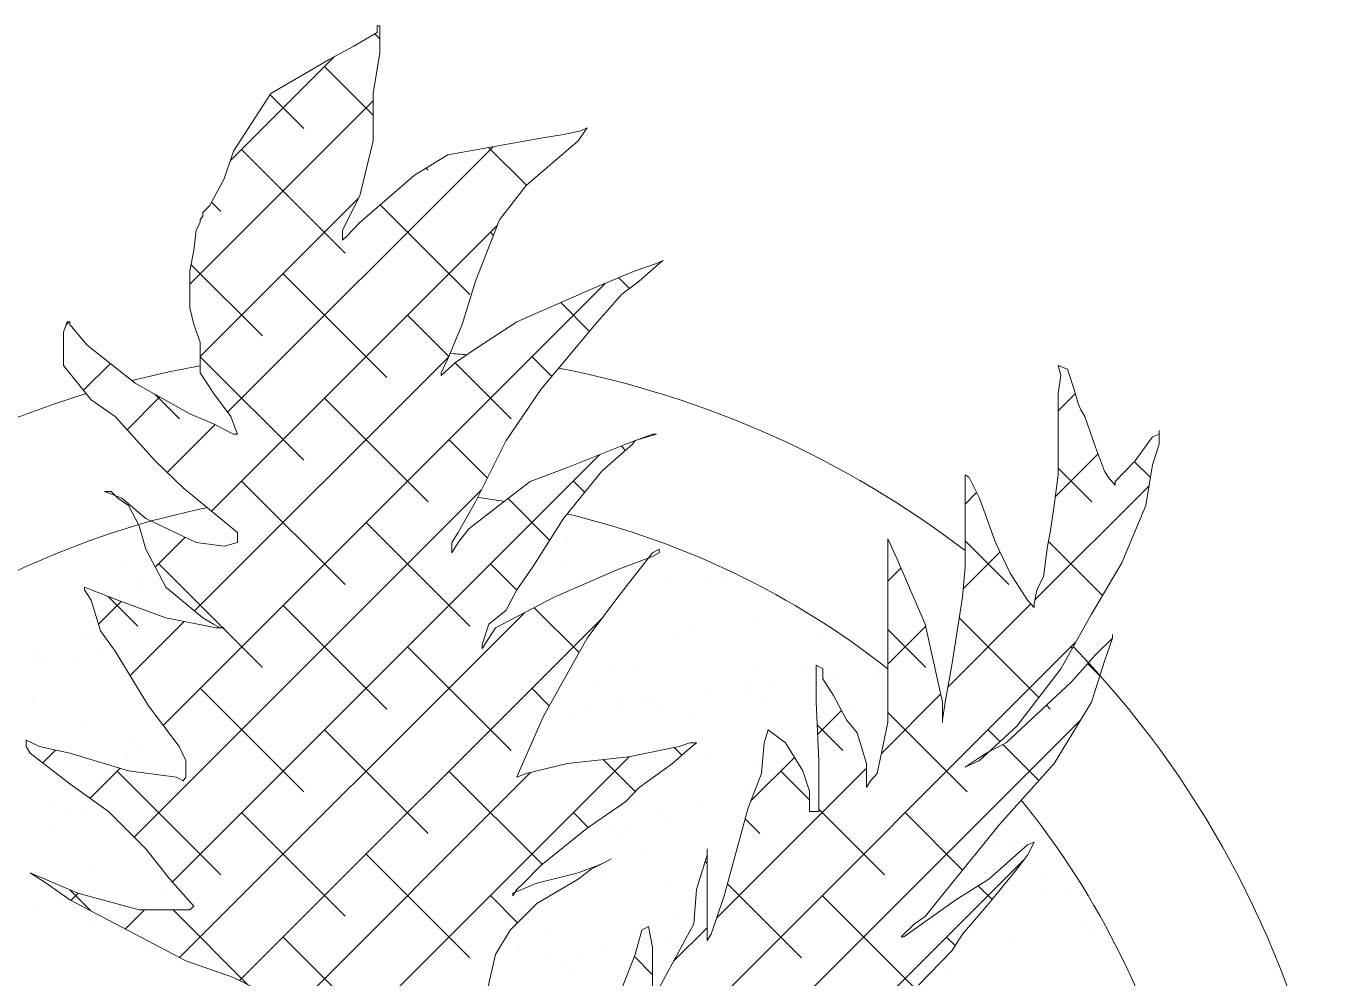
# Model space of a CAD drawing. Header units: inches. Extents: x 46.4 to 62.5, y 75.5 to 86.
# Drawn here: x 52.4987 to 52.7612, y 81.213 to 81.4056 of the extents above; entities that cross this region are included whole.
import ezdxf

# ---------------------------------------------------------------- set-up
doc = ezdxf.new("R2010")
doc.units = ezdxf.units.IN
doc.header["$MEASUREMENT"] = 0
doc.layers.add('A-FURNITURE', color=7, linetype='Continuous', lineweight=20)

msp = doc.modelspace()

# ---------------------------------------------------------------- linework, layer by layer
at = {"layer": 'A-FURNITURE', "color": 0, "linetype": 'Continuous'}
for p, q in [((52.57024741835573, 81.40558348315105), (52.56970949105687, 81.40558348121002)), ((52.56970949105687, 81.40558348121002), (52.56970949578624, 81.40426998249822)), ((52.57024743800082, 81.40014184563032), (52.57024741835573, 81.40558348315105)), ((52.56970949578624, 81.40426998249822), (52.56486816013728, 81.40145532493264)), ((52.56923144556583, 81.40399205347572), (52.57024742777082, 81.40297607126925)), ((52.56106675645367, 81.39939260021609), (52.54002618855827, 81.37835203231938)), ((52.56486816013728, 81.40145532493264), (52.56002682381165, 81.3988283100401)), ((52.56890264950869, 81.39188556316029), (52.57024743800082, 81.40014184563032)), ((52.56002682381165, 81.3988283100401), (52.54819244800399, 81.39188548843325)), ((52.55906243777952, 81.3973882815479), (52.568902665152, 81.38754805417054)), ((52.54819244800399, 81.39188548843325), (52.54066150762026, 81.38025161552585)), ((52.54803526660487, 81.39164267301638), (52.55486924285594, 81.38480869676496)), ((52.56890268403311, 81.38231578683073), (52.56890264950869, 81.39188556316029)), ((52.56890265466734, 81.39045571872319), (52.53178580407928, 81.35333886813177)), ((52.60736448210025, 81.38362942432147), (52.60279210265378, 81.38287883713079)), ((52.61086100691989, 81.38438000763026), (52.60736448210025, 81.38362942432147)), ((52.61032308704978, 81.38231593628498), (52.6122058231698, 81.38494294050199)), ((52.6122058231698, 81.38494294050199), (52.61086100691989, 81.38438000763026)), ((52.59313969418815, 81.3811471988229), (52.53946377544287, 81.32747128007665)), ((52.56621308742558, 81.37124485941135), (52.56890268403311, 81.38231578683073)), ((52.60279210265378, 81.38287883713079), (52.58396465892235, 81.37950120108079)), ((52.5922380541009, 81.38098544494281), (52.5998770695436, 81.37334642950569)), ((52.59983353696532, 81.37330905012604), (52.61032308704978, 81.38231593628498)), ((52.54066150762026, 81.38025161552585), (52.53877878233413, 81.3746223285386)), ((52.54228965807067, 81.3806155018373), (52.56325563271037, 81.3596495271992)), ((52.58396465892235, 81.37950120108079), (52.577240582424, 81.37537303800994)), ((52.57961805910543, 81.37683266022512), (52.58002841241921, 81.37642230690975)), ((52.53877878233413, 81.3746223285386), (52.53582020175179, 81.36918068034262)), ((52.577240582424, 81.37537303800994), (52.56621310706339, 81.36580322189073)), ((52.5944542889041, 81.36636625181066), (52.59983353696532, 81.37330905012604)), ((52.56595793553367, 81.37073821988147), (52.53393756608364, 81.33871785042456)), ((52.56271658495041, 81.36430206788938), (52.56621308742558, 81.37124485941135)), ((52.53582020175179, 81.36918068034262), (52.53447538821581, 81.36786717677833)), ((52.53447538821581, 81.36786717677833), (52.53447539092974, 81.36711660608572)), ((52.53447538821581, 81.36786717677833), (52.53447539092974, 81.36711660608572)), ((52.53447539092974, 81.36711660608572), (52.53447538821581, 81.36786717677833)), ((52.53621871807934, 81.36991366211785), (52.53809646313982, 81.36803591705447)), ((52.57031501642575, 81.36936292319118), (52.58841480228091, 81.35126313734392)), ((52.5339374683457, 81.36580310543295), (52.5331305827998, 81.36430196113642)), ((52.53447539092974, 81.36711660608572), (52.53393746632298, 81.36636603345235)), ((52.53393746632298, 81.36636603345235), (52.5339374683457, 81.36580310543295)), ((52.59401962692152, 81.36525435184487), (52.53621525232245, 81.30744997724568)), ((52.56621310706339, 81.36580322189073), (52.56352348065354, 81.36298857208894)), ((52.58961298777956, 81.35398181791547), (52.5944542889041, 81.36636625181066)), ((52.5331305827998, 81.36430196113642), (52.53259267038754, 81.36017382038673)), ((52.56271659240099, 81.36223799848503), (52.56271658495041, 81.36430206788938)), ((52.56352348065354, 81.36298857208894), (52.56271659240099, 81.36223799848503)), ((52.59260799721176, 81.3638427221268), (52.59322614849896, 81.36322457083267)), ((52.53259267038754, 81.36017382038673), (52.53178579430767, 81.35604567866645)), ((52.53203564336525, 81.35732395712446), (52.54648285300152, 81.34287674748859)), ((52.62619203211159, 81.35754716069042), (52.6218886190394, 81.3560460037776)), ((52.62269551745646, 81.35398193728471), (52.62672995943228, 81.35754716263133)), ((52.62753684836878, 81.35811009356215), (52.62619203211159, 81.35754716069042)), ((52.62672995943228, 81.35754716263133), (52.62753684836878, 81.35811009356215)), ((52.53178579430767, 81.35604567866645), (52.53178582139606, 81.3485399717413)), ((52.55067604793237, 81.35545633227159), (52.57164202257206, 81.33449035763331)), ((52.6218886190394, 81.3560460037776), (52.61381972155448, 81.35266840654688)), ((52.61856763948833, 81.35465585954378), (52.62072331805336, 81.35250018098733)), ((52.61581406073617, 81.35350322623546), (52.5264053848872, 81.26409455039405)), ((52.58692338303752, 81.34516260257371), (52.58961298777956, 81.35398181791547)), ((52.61381972155448, 81.35266840654688), (52.5979508909071, 81.34572557038283)), ((52.61919899941074, 81.35135492724467), (52.62269551745646, 81.35398193728471)), ((52.60683724450735, 81.34961347482371), (52.6126642987432, 81.34378642058826)), ((52.61381974863559, 81.3451626996218), (52.61919899941074, 81.35135492724467)), ((52.53178582139606, 81.3485399717413), (52.53259272454977, 81.3451624065365)), ((52.57583521749564, 81.34706994241625), (52.58418010839466, 81.33872505151842)), ((52.50704117519433, 81.34572524236009), (52.50623429167842, 81.34366117004427)), ((52.50739939988796, 81.34572524365282), (52.50681126180223, 81.34513710556908)), ((52.50757910251502, 81.34572524430112), (52.50704117519433, 81.34572524236009)), ((52.50757910455229, 81.34516231628166), (52.50757910251502, 81.34572524430112)), ((52.5110756469652, 81.34103419008918), (52.50757910455229, 81.34516231628166)), ((52.53259272454977, 81.3451624065365), (52.53393755568629, 81.34159720059952)), ((52.58396480787576, 81.33821981299266), (52.58692338303752, 81.34516260257371)), ((52.5979508909071, 81.34572557038283), (52.58961303719786, 81.34028390277714)), ((52.60279228613888, 81.33202767271317), (52.61381974863559, 81.3451626996218)), ((52.50623429167842, 81.34366117004427), (52.50623431606016, 81.33690603381169)), ((52.53393755568629, 81.34159720059952), (52.53393757803076, 81.33540499238617)), ((52.52075836633537, 81.3333408754282), (52.5110756469652, 81.34103419008918)), ((52.58961303719786, 81.34028390277714), (52.58557859252267, 81.33746924812303)), ((52.50623431606016, 81.33690603381169), (52.51188257788397, 81.32996327528602)), ((52.51575956361137, 81.33731262766591), (52.51032489348233, 81.33187795753597)), ((52.58411847627519, 81.33858042148674), (52.53279076563865, 81.28725271085008)), ((52.53393756633102, 81.3386492544499), (52.55486924285594, 81.31771757792276)), ((52.58261999975309, 81.33540516804331), (52.58396480787576, 81.33821981299266)), ((52.58557859252267, 81.33746924812303), (52.58262000179036, 81.33484224002402)), ((52.58550301712182, 81.33740214279365), (52.59680119213533, 81.3261039677781)), ((52.6009943870589, 81.33868355256098), (52.60500940871077, 81.33466853090746)), ((52.70930187898864, 81.33615619583244), (52.70741913068866, 81.33690675973165)), ((52.70741913068866, 81.33690675973165), (52.70795706544538, 81.33484269226827)), ((52.53393757803076, 81.33540499238617), (52.53662722948445, 81.33127686328211)), ((52.58262000179036, 81.33484224002402), (52.58261999975309, 81.33540516804331)), ((52.70795706544538, 81.33484269226827), (52.70741915098858, 81.33127747953787)), ((52.71064671216243, 81.33202806187606), (52.70930187898864, 81.33615619583244)), ((52.53178589857214, 81.32714870700474), (52.52075836633537, 81.3333408754282)), ((52.52466913816113, 81.3311449029068), (52.52971007329268, 81.3261039677781)), ((52.53662722948445, 81.33127686328211), (52.54012377394918, 81.32658580907034)), ((52.59579926832464, 81.32170730045854), (52.60279228613888, 81.33202767271317)), ((52.70741915098858, 81.33127747953787), (52.70741921057868, 81.31476492430264)), ((52.71089216484631, 81.33117187237795), (52.70741916390341, 81.32769887143732)), ((52.71145361327888, 81.32921342469061), (52.71064671216243, 81.33202806187606)), ((52.51188257788397, 81.32996327528602), (52.51672393587012, 81.32658572463842)), ((52.52575492734411, 81.33053521169231), (52.51912513863442, 81.3239054229796)), ((52.55906243778679, 81.3302971627057), (52.58002841241921, 81.3093311880676)), ((52.71199154533622, 81.32789992791967), (52.71145361327888, 81.32921342469061)), ((52.51672393587012, 81.32658572463842), (52.52479287805124, 81.31757890544273)), ((52.53662725182892, 81.32508465506899), (52.53178589857214, 81.32714870700474)), ((52.54012377394918, 81.32658580907034), (52.54066170667591, 81.3250846696262)), ((52.71279844104663, 81.32658643211923), (52.71199154533622, 81.32789992791967)), ((52.71495017263749, 81.32039423166995), (52.71279844104663, 81.32658643211923)), ((52.53692488139438, 81.32493238602146), (52.52722665890121, 81.31523416352829)), ((52.54066171411193, 81.32302060022178), (52.53662725182892, 81.32508465506899)), ((52.54066170667591, 81.3250846696262), (52.54146860509297, 81.32302060313319)), ((52.72786042608584, 81.32095720627242), (52.7278604159286, 81.32377184636928)), ((52.7278604159286, 81.32377184636928), (52.72786041864254, 81.32302127567678)), ((52.54146860509297, 81.32302060313319), (52.54066171411193, 81.32302060022178)), ((52.58422160735006, 81.32191077285049), (52.59201036288812, 81.31412201731032)), ((52.58961314892019, 81.30932286171114), (52.59579926832464, 81.32170730045854)), ((52.62000600006229, 81.32095681710942), (52.60817161612738, 81.31626570758002)), ((52.61516467388662, 81.31551516212002), (52.62135081834947, 81.32095682196186)), ((52.61908586208244, 81.3205920775433), (52.61995178307495, 81.31972615654641)), ((52.6253852657386, 81.32302090592336), (52.62000600006229, 81.32095681710942)), ((52.62135081834947, 81.32095682196186), (52.62188874294168, 81.32170739459528)), ((52.62188874294168, 81.32170739459528), (52.62619215670509, 81.32302090883488)), ((52.62619215670509, 81.32302090883488), (52.6253852657386, 81.32302090592336)), ((52.72651560238535, 81.32245834280499), (52.72301909246687, 81.31757962068744)), ((52.72786041864254, 81.32302127567678), (52.72651560238535, 81.32245834280499)), ((52.72651562269255, 81.31682906261105), (52.72786042608584, 81.32095720627242)), ((52.61471645228391, 81.31886005836768), (52.52824928291318, 81.23239288900149)), ((52.71548957627908, 81.31899650409596), (52.70684405757436, 81.31035098539363)), ((52.71683293582407, 81.31551552896198), (52.71495017263749, 81.32039423166995)), ((52.52479287805124, 81.31757890544273), (52.53044113446902, 81.31213728830213)), ((52.60817161612738, 81.31626570758002), (52.60064064392589, 81.31345104030962)), ((52.60736476239924, 81.30594535764655), (52.61516467388662, 81.31551516212002)), ((52.70741920568196, 81.31612263249392), (52.71421065010452, 81.3093311880676)), ((52.71763983154176, 81.31420203316148), (52.71683293582407, 81.31551552896198)), ((52.72301909246687, 81.31757962068744), (52.71898465252832, 81.31345146732136)), ((52.7228786756599, 81.31743594222675), (52.72609121174116, 81.31422340614884)), ((52.72517083421496, 81.30857278014108), (52.72651562269255, 81.31682906261105)), ((52.54228965807067, 81.31352438299521), (52.56325563271037, 81.29255840835705)), ((52.60064064392589, 81.31345104030962), (52.59364760849655, 81.30800937755643)), ((52.6093807769206, 81.31352438299533), (52.61167343744398, 81.3112317224674)), ((52.68939864766378, 81.31420193126095), (52.6885917546673, 81.31476485636884)), ((52.6885917546673, 81.31476485636884), (52.68859182168615, 81.29618823172919)), ((52.69155037180406, 81.31007380021597), (52.68939864766378, 81.31420193126095)), ((52.70741921057868, 81.31476492430264), (52.70661234195666, 81.30857271317788)), ((52.7189846552277, 81.31270089662885), (52.71763983154176, 81.31420203316148)), ((52.71898465252832, 81.31345146732136), (52.7189846552277, 81.31270089662885)), ((52.5145722814699, 81.31138666035119), (52.5159170997498, 81.31138666520357)), ((52.51806881374011, 81.31007317425562), (52.5145722814699, 81.31138666035119)), ((52.5159170997498, 81.31138666520357), (52.51726192276635, 81.3100731713441)), ((52.51726192276635, 81.3100731713441), (52.51941363743333, 81.30857203772305)), ((52.5229101744402, 81.3059450529154), (52.51806881374011, 81.31007317425562)), ((52.59081744686353, 81.31173383265738), (52.52056520155691, 81.24148158734178)), ((52.53044113446902, 81.31213728830213), (52.53393767215255, 81.30932266082138)), ((52.59616448420218, 81.30996789599291), (52.60457978869761, 81.30155259150408)), ((52.69094860184794, 81.31122830937747), (52.68859177593492, 81.3088714834561)), ((52.69477796817171, 81.30106696355162), (52.69155037180406, 81.31007380021597)), ((52.72581918999583, 81.31255333810694), (52.70272669706117, 81.2894608451679)), ((52.51941363743333, 81.30857203772305), (52.52156536158088, 81.3044439066779)), ((52.53393767215255, 81.30932266082138), (52.54146867685574, 81.30313047978174)), ((52.58611664373109, 81.30313064088156), (52.58961314892019, 81.30932286171114)), ((52.59364760849655, 81.30800937755643), (52.5882683502781, 81.30388121933797)), ((52.70661234195666, 81.30857271317788), (52.7058054706207, 81.30313107274574)), ((52.72032953039104, 81.2969389169385), (52.72517083421496, 81.30857278014108)), ((52.53313081097383, 81.30106638029233), (52.5229101744402, 81.3059450529154)), ((52.56744882764121, 81.30513799313988), (52.58841480228091, 81.28417201850172)), ((52.60117863350695, 81.29618791632285), (52.60736476239924, 81.30594535764655)), ((52.52156536158088, 81.3044439066779), (52.52291019677739, 81.29975284470217)), ((52.53089763130208, 81.30213235622116), (52.52483937648446, 81.29607410140758)), ((52.54146867685574, 81.30313047978174), (52.54146868429905, 81.30106641037727)), ((52.58477183290904, 81.30106656662483), (52.58611664373109, 81.30313064088156)), ((52.5882683502781, 81.30388121933797), (52.58611665118167, 81.30106657147715)), ((52.7058054706207, 81.30313107274574), (52.70526755346452, 81.30031643070791)), ((52.52291019677739, 81.29975284470217), (52.52694467938215, 81.29205950966113)), ((52.53877905045317, 81.30031582997995), (52.53313081097383, 81.30106638029233)), ((52.54146868429905, 81.30106641037727), (52.53877905045317, 81.30031582997995)), ((52.58477184035235, 81.29900249722036), (52.58477183290904, 81.30106656662483)), ((52.58611665118167, 81.30106657147715), (52.58477184035235, 81.29900249722036)), ((52.60805781050237, 81.30192289515091), (52.60805781050237, 81.30192289515091)), ((52.62538535238798, 81.29900264376303), (52.6267301679685, 81.29975321930797)), ((52.6267301679685, 81.29975321930797), (52.62673017067516, 81.29900264861541)), ((52.67299190933352, 81.30181745563513), (52.67299204340031, 81.26466420635583)), ((52.67487466982072, 81.29768932361972), (52.67299190933352, 81.30181745563513)), ((52.68859180287052, 81.30140447588118), (52.6974378703884, 81.29255840835705)), ((52.69773659072905, 81.29487476601369), (52.69477796817171, 81.30106696355162)), ((52.70526755346452, 81.30031643070791), (52.70446068483523, 81.29412421958327)), ((52.7054576982913, 81.30131136017033), (52.71639468251612, 81.29037437594562)), ((52.62538535510919, 81.29825207307053), (52.6183923095299, 81.29562505041426)), ((52.61839232984437, 81.28999577022037), (52.62538535238798, 81.29900264376303)), ((52.62673017067516, 81.29900264861541), (52.62538535510919, 81.29825207307053)), ((52.68052295399627, 81.28455435688088), (52.67487466982072, 81.29768932361972)), ((52.69567745999609, 81.29918438781417), (52.68820278135479, 81.2917097091707)), ((52.71414340352874, 81.2866185475954), (52.72032953039104, 81.2969389169385)), ((52.51817501896528, 81.29598108632385), (52.51817501896528, 81.29598108632385)), ((52.52145324589162, 81.29528862449362), (52.52145324589162, 81.29528862449362)), ((52.5255168783691, 81.2967516032846), (52.54648285300152, 81.27578562864645)), ((52.59260799721176, 81.2967516032846), (52.59792082368892, 81.29143877680067)), ((52.59795108657943, 81.29149683784877), (52.60117863350695, 81.29618791632285)), ((52.6183923095299, 81.29562505041426), (52.60548207435147, 81.28999572363725)), ((52.6068170461507, 81.29614216761044), (52.6068170461507, 81.29614216761044)), ((52.63472236851464, 81.29488717725886), (52.63472236851464, 81.29488717725886)), ((52.63621463855031, 81.29472331310993), (52.63621463855031, 81.29472331310993)), ((52.63636438854826, 81.29619586137252), (52.63636438854826, 81.29619586137252)), ((52.67563694983198, 81.29591665737163), (52.67299194016903, 81.2932716477005)), ((52.68859182168615, 81.29618823172919), (52.68805391673175, 81.28999602157498)), ((52.70123313789315, 81.28943314110924), (52.69773659072905, 81.29487476601369)), ((52.51053789637024, 81.29205945046184), (52.51053789840751, 81.29149652244249)), ((52.51188271667286, 81.29149652729475), (52.51053789637024, 81.29205945046184)), ((52.52217611732283, 81.2934321055449), (52.52217611732283, 81.2934321055449)), ((52.52694467938215, 81.29205950966113), (52.53447568409263, 81.28586732862144)), ((52.61081814451552, 81.29359318683154), (52.61081814451552, 81.29359318683154)), ((52.62145212871053, 81.29346016520404), (52.62145212871053, 81.29346016520404)), ((52.62850094377006, 81.29370778592565), (52.62850094377006, 81.29370778592565)), ((52.63647121192423, 81.29328465752232), (52.63647121192423, 81.29328465752232)), ((52.64036548691308, 81.29364688059363), (52.64036548691308, 81.29364688059363)), ((52.70446068483523, 81.29412421958327), (52.70311587604317, 81.29149721730707)), ((52.51053789840751, 81.29149652244249), (52.51188272413071, 81.2894324578904)), ((52.51726199724305, 81.28943247730004), (52.51188271667286, 81.29149652729475)), ((52.51188272413071, 81.2894324578904), (52.51376549206122, 81.28324025647069)), ((52.51794592857857, 81.28918065349708), (52.51335513791071, 81.28458986283047)), ((52.51531687334443, 81.29017882858514), (52.52132368343825, 81.28417201850178)), ((52.52694470172662, 81.2858673014479), (52.51726199724305, 81.28943247730004)), ((52.52109188258271, 81.2914132470145), (52.52109188258271, 81.2914132470145)), ((52.60548207435147, 81.28999572363725), (52.59364769583715, 81.2838034727229)), ((52.59579939221965, 81.28736869127621), (52.59795108657943, 81.29149683784877)), ((52.60296108847194, 81.29034540018748), (52.60296108847194, 81.29034540018748)), ((52.61220619554604, 81.28173947028174), (52.61839232984437, 81.28999577022037)), ((52.68805391673175, 81.28999602157498), (52.68590225690366, 81.27629809867287)), ((52.70257796158637, 81.28793200457662), (52.70123313789315, 81.28943314110924)), ((52.70311587604317, 81.29149721730707), (52.70257795887971, 81.28868257526912)), ((52.52970778678662, 81.28772473133719), (52.52970778678662, 81.28772473133719)), ((52.59948913737696, 81.28685996374534), (52.52973254573533, 81.21710337210871)), ((52.55067604793237, 81.28836521342944), (52.57164202257206, 81.26739923879123)), ((52.59230287485059, 81.28455403856302), (52.59579939221965, 81.28736869127621)), ((52.60146551289597, 81.28789408759727), (52.61055406725734, 81.2788055332338)), ((52.7019258097929, 81.28865995790309), (52.68510299106072, 81.27183713916085)), ((52.70257795887971, 81.28868257526912), (52.70257796158637, 81.28793200457662)), ((52.70795727938764, 81.27554760755979), (52.71414340352874, 81.2866185475954)), ((52.53065589008418, 81.28511783529862), (52.51971910022928, 81.27418104544327)), ((52.53716532809574, 81.2838032689219), (52.52694470172662, 81.2858673014479)), ((52.5314566301962, 81.28612221160071), (52.5314566301962, 81.28612221160071)), ((52.53447568409263, 81.28586732862144), (52.53662739807567, 81.28455383767331)), ((52.53662739807567, 81.28455383767331), (52.5379722190695, 81.2838032718333)), ((52.53877911003599, 81.28380327474471), (52.53716532809574, 81.2838032689219)), ((52.5379722190695, 81.2838032718333), (52.53877911003599, 81.28380327474471)), ((52.61538798060008, 81.28598602726137), (52.54186468399655, 81.21246273065762)), ((52.59095807146457, 81.28042589490175), (52.59230287485059, 81.28455403856302)), ((52.59364769583715, 81.2838034727229), (52.5909580741785, 81.27967532420925)), ((52.63349150964439, 81.28395775531564), (52.63349150964439, 81.28395775531564)), ((52.64591496635637, 81.28463105094502), (52.64591496635637, 81.28463105094502)), ((52.65911790051121, 81.28488102483985), (52.65911790051121, 81.28488102483985)), ((52.68061817770592, 81.28412510552843), (52.67299200069044, 81.27649892850965)), ((52.68401953839873, 81.26879238495437), (52.68052295399627, 81.28455435688088)), ((52.68739870354273, 81.28582479549394), (52.70350790174359, 81.2697155972946)), ((52.5096501899892, 81.28263372750914), (52.5096501899892, 81.28263372750914)), ((52.51143393725886, 81.28139820212195), (52.51143393725886, 81.28139820212195)), ((52.51376549206122, 81.28324025647069), (52.51672410716799, 81.27911212833706)), ((52.60333045177629, 81.26597745371308), (52.61220619554604, 81.28173947028174)), ((52.62962330684184, 81.28161297717068), (52.62962330684184, 81.28161297717068)), ((52.65917064923212, 81.28166667093282), (52.65917064923212, 81.28166667093282)), ((52.67299197558839, 81.2834587437512), (52.68066509067228, 81.27578562864656)), ((52.71844683964389, 81.28173985362181), (52.71495032429755, 81.27836227288927)), ((52.71683307461296, 81.27704878097072), (52.71844683964389, 81.28173985362181)), ((52.71844683964389, 81.28173985362181), (52.71844683692268, 81.28249042431426)), ((52.71844683692268, 81.28249042431426), (52.71844683964389, 81.28173985362181)), ((52.50118530580164, 81.2793972428731), (52.50118530580164, 81.2793972428731)), ((52.51345400811203, 81.27856156950625), (52.51345400811203, 81.27856156950625)), ((52.51672410716799, 81.27911212833706), (52.52344823851251, 81.26804123488452)), ((52.57583521749564, 81.27997882357417), (52.59680119213533, 81.25901284893601)), ((52.71095996149177, 81.28092132988243), (52.58174161948352, 81.1517029878793)), ((52.5909580741785, 81.27967532420925), (52.59095807146457, 81.28042589490175)), ((52.71001745518095, 81.27997882357423), (52.71028424271879, 81.27971203602854)), ((52.50080166726491, 81.27689585723462), (52.50080166726491, 81.27689585723462)), ((52.50293414920395, 81.27779472313651), (52.50293414920395, 81.27779472313651)), ((52.50851536205971, 81.2779113844189), (52.50851536205971, 81.2779113844189)), ((52.61739248535685, 81.27630356248099), (52.61739248535685, 81.27630356248099)), ((52.65416950725137, 81.27706715778865), (52.65416950725137, 81.27706715778865)), ((52.65846796399944, 81.27629799968375), (52.65846799108056, 81.26879229275866)), ((52.659812784986, 81.27554743384368), (52.65846796399944, 81.27629799968375)), ((52.68590225690366, 81.27629809867287), (52.68455746569759, 81.26879238689529)), ((52.71495032429755, 81.27836227288927), (52.71010899812188, 81.27292061789981)), ((52.71338896975737, 81.27660730898853), (52.71587831718296, 81.2741179615642)), ((52.7141434678482, 81.26879249364825), (52.71683307461296, 81.27704878097072)), ((52.62204981705815, 81.27517823581027), (52.62204981705815, 81.27517823581027)), ((52.64632127065067, 81.27506182539312), (52.64632127065067, 81.27506182539312)), ((52.65591835066095, 81.27546463805206), (52.65591835066095, 81.27546463805206)), ((52.65981279243658, 81.27348336443922), (52.659812784986, 81.27554743384368)), ((52.66196451386293, 81.27010580408674), (52.65981279243658, 81.27348336443922)), ((52.66278880589323, 81.27365570529295), (52.66278880589323, 81.27365570529295)), ((52.67050250067348, 81.27467123247723), (52.67050250067348, 81.27467123247723)), ((52.67115728145234, 81.2753786149515), (52.67115728145234, 81.2753786149515)), ((52.69908152072401, 81.26391372980001), (52.70795727938764, 81.27554760755979)), ((52.53390326821625, 81.27159243371884), (52.55486924285594, 81.25062645908073)), ((52.6009943870589, 81.27159243371878), (52.6045116797535, 81.2680751410214)), ((52.61447991855619, 81.27238295260454), (52.61447991855619, 81.27238295260454)), ((52.6440272609392, 81.27243664636669), (52.6440272609392, 81.27243664636669)), ((52.64496264538263, 81.27130884673895), (52.64496264538263, 81.27130884673895)), ((52.64990129143496, 81.27195903182647), (52.64990129143496, 81.27195903182647)), ((52.71010899812188, 81.27292061789981), (52.69692982367212, 81.26053615391984)), ((52.50029164733076, 81.26961919677703), (52.50029164733076, 81.26961919677703)), ((52.51237790362882, 81.26914111655927), (52.51237790362882, 81.26914111655927)), ((52.52344823851251, 81.26804123488452), (52.52963443239366, 81.25978497958792)), ((52.61848101692101, 81.26983397182559), (52.61848101692101, 81.26983397182559)), ((52.61942279008451, 81.26794646100083), (52.61942279008451, 81.26794646100083)), ((52.62436143613684, 81.26859664608824), (52.62436143613684, 81.26859664608824)), ((52.62564702625912, 81.26873966932456), (52.62564702625912, 81.26873966932456)), ((52.63724895058783, 81.27029331955467), (52.63724895058783, 81.27029331955467)), ((52.6480283593113, 81.26988766558779), (52.6480283593113, 81.26988766558779)), ((52.65846799108056, 81.26879229275866), (52.65900596105291, 81.25697080629257)), ((52.66465416803055, 81.26522710429023), (52.66196451386293, 81.27010580408674)), ((52.68366344438198, 81.27039759249752), (52.67169134551602, 81.25842549362463)), ((52.68401955329261, 81.2646642461456), (52.68401953839873, 81.26879238495437)), ((52.68455746569759, 81.26879238689529), (52.68401955125535, 81.265227174165)), ((52.70505351563713, 81.26816998340692), (52.70582426025737, 81.26739923879123)), ((52.7066125301784, 81.25640805004835), (52.7141434678482, 81.26879249364825)), ((52.59848914590782, 81.2549065185299), (52.60333045177629, 81.26597745371308)), ((52.6092531872049, 81.26535903636355), (52.6092531872049, 81.26535903636355)), ((52.61170909528971, 81.26693093381644), (52.61170909528971, 81.26693093381644)), ((52.62739586966143, 81.26713714958808), (52.62739586966143, 81.26713714958808)), ((52.63408919799929, 81.26567582592199), (52.63408919799929, 81.26567582592199)), ((52.66361148125668, 81.2671184090693), (52.65876473085461, 81.2622716586774)), ((52.66536210508582, 81.26681103147482), (52.66536210508582, 81.26681103147482)), ((52.67299203610253, 81.26668590352054), (52.68905148054125, 81.25062645908073)), ((52.5102478783441, 81.26435179811543), (52.5102478783441, 81.26435179811543)), ((52.55906243778679, 81.26320604386356), (52.58002841241921, 81.2422400692254)), ((52.71187738205424, 81.26506597074118), (52.59964861669084, 81.15283720537772)), ((52.64878531977536, 81.26316297762745), (52.64797843828217, 81.26053597729222)), ((52.64959221277911, 81.2626000525195), (52.64878531977536, 81.26316297762745)), ((52.65867563254812, 81.26422952736718), (52.66389231097071, 81.25901284893595)), ((52.66680588675752, 81.26260011463037), (52.66465416803055, 81.26522710429023)), ((52.67299204340031, 81.26466420635583), (52.670840371385, 81.25434385156998)), ((52.68401955125535, 81.265227174165), (52.68401955329261, 81.2646642461456)), ((52.69155056340912, 81.25697092372073), (52.69908152072401, 81.26391372980001)), ((52.69324467546483, 81.26320604386356), (52.69567628439052, 81.26077443494361)), ((52.49870360721923, 81.26109836669448), (52.49870361196315, 81.25978486798269)), ((52.50139324852296, 81.25978487768745), (52.49870360721923, 81.26109836669448)), ((52.52063244453836, 81.26157722340278), (52.52063244453836, 81.26157722340278)), ((52.63291647355743, 81.2605359229452), (52.63076476701042, 81.2597853444889)), ((52.6323785516646, 81.25903477961938), (52.63426129183733, 81.26053592779769)), ((52.63426129183733, 81.26053592779769), (52.63291647355743, 81.2605359229452)), ((52.64797843828217, 81.26053597729222), (52.64744053332049, 81.25434376713807)), ((52.65228185678222, 81.26053599281997), (52.64959221277911, 81.2626000525195)), ((52.65577840461572, 81.25490672524231), (52.65228185678222, 81.26053599281997)), ((52.66868865468803, 81.2564079132105), (52.66680588675752, 81.26260011463037)), ((52.69692982367212, 81.26053615391984), (52.69289537627571, 81.25847206995817)), ((52.69625818557631, 81.26019253376595), (52.70351799935395, 81.25293271997631)), ((52.49870361196315, 81.25978486798269), (52.49951050766629, 81.25847137218219)), ((52.49951050766629, 81.25847137218219), (52.50757943969018, 81.25227919308347)), ((52.50757941735299, 81.25847140129665), (52.50139324852296, 81.25978487768745)), ((52.50463469363547, 81.25909663885139), (52.50205599474373, 81.25651793995505)), ((52.51941383107567, 81.25490623320846), (52.50757941735299, 81.25847140129665)), ((52.5190968096498, 81.25763898711622), (52.5190968096498, 81.25763898711622)), ((52.52238128794068, 81.2599747036663), (52.52238128794068, 81.2599747036663)), ((52.52963443239366, 81.25978497958792), (52.5309792608308, 81.25697034434344)), ((52.62070028140386, 81.25775276864655), (52.55288710385446, 81.18993959109636)), ((52.60773883682793, 81.25780006840264), (52.60773883682793, 81.25780006840264)), ((52.62054415553519, 81.2577212382063), (52.60817183211418, 81.25640769485219)), ((52.63076476701042, 81.2597853444889), (52.62054415553519, 81.2577212382063)), ((52.62941996092502, 81.2564077715202), (52.6323785516646, 81.25903477961938)), ((52.62977428837564, 81.25958531211361), (52.63129072758545, 81.25806887290352)), ((52.63683962408629, 81.25848354301073), (52.63683962408629, 81.25848354301073)), ((52.63728617923277, 81.2578537621649), (52.63728617923277, 81.2578537621649)), ((52.65410074527551, 81.25760767309296), (52.6452927874119, 81.24879971523328)), ((52.69289537627571, 81.25847206995817), (52.68859196793289, 81.25565741433357)), ((52.51772564194778, 81.25541480745042), (52.51165133337724, 81.24934049887722)), ((52.51713048850741, 81.25481965400829), (52.53809646313982, 81.23385367937018)), ((52.52909652742471, 81.25359276943377), (52.51941383107567, 81.25490623320846)), ((52.52220201493708, 81.25514710313539), (52.52220201493708, 81.25514710313539)), ((52.52228725928524, 81.25484938822714), (52.52228725928524, 81.25484938822714)), ((52.5309792608308, 81.25697034434344), (52.53097927301076, 81.25359277622718)), ((52.58422160735006, 81.25481965400829), (52.60306061371318, 81.2359806476542)), ((52.59795122333833, 81.25359301787697), (52.59848914590782, 81.2549065185299)), ((52.60817183211418, 81.25640769485219), (52.59983396621772, 81.25434359536283)), ((52.6154106011594, 81.25717621961874), (52.62189543891088, 81.25069138186208)), ((52.62269588714059, 81.2515290377568), (52.62941996092502, 81.2564077715202)), ((52.66868865824597, 81.25542280635167), (52.63833410962195, 81.22506825772146)), ((52.64691895900557, 81.25677989599936), (52.64691895900557, 81.25677989599936)), ((52.65131272619271, 81.2548196540084), (52.65712324418507, 81.24900913601707)), ((52.65712323780406, 81.25077859128604), (52.65577840461572, 81.25490672524231)), ((52.65900596105291, 81.25697080629257), (52.65900599828399, 81.24665045927051)), ((52.66868867229584, 81.25152920370923), (52.66868865468803, 81.2564079132105)), ((52.68859196793289, 81.25565741433357), (52.69155056340912, 81.25697092372073)), ((52.69558506496776, 81.24402359383217), (52.7066125301784, 81.25640805004835)), ((52.50757943969018, 81.25227919308347), (52.51537940602373, 81.2466499410335)), ((52.53044134841127, 81.2528422035937), (52.52909652742471, 81.25359276943377)), ((52.53097927301076, 81.25359277622718), (52.53044134841127, 81.2528422035937)), ((52.60074348688011, 81.25456875383381), (52.54394523308235, 81.19777050002162)), ((52.59983396621772, 81.25434359536283), (52.59795122333833, 81.25359301787697)), ((52.64744053332049, 81.25434376713807), (52.64475092181181, 81.24740097852745)), ((52.66949555851841, 81.25284270533243), (52.66868867229584, 81.25152920370923)), ((52.670840371385, 81.25434385156998), (52.66949555851841, 81.25284270533243)), ((52.62000626072347, 81.24871438795523), (52.62269588714059, 81.2515290377568)), ((52.64509416499584, 81.25091964985435), (52.64509416499584, 81.25091964985435)), ((52.65712325269794, 81.2466504524771), (52.65712323780406, 81.25077859128604)), ((52.50395342137142, 81.2484089625498), (52.50395342137142, 81.2484089625498)), ((52.61220633433493, 81.24327272229047), (52.62000626072347, 81.24871438795523)), ((52.62214279094712, 81.24862373759854), (52.62214279094712, 81.24862373759854)), ((52.63468688633964, 81.24739389652822), (52.63468688633964, 81.24739389652822)), ((52.64475092181181, 81.24740097852745), (52.63990964033235, 81.2295749071117)), ((52.65864929826, 81.24854456545555), (52.65864929826, 81.24854456545555)), ((52.65900599656686, 81.24712638363226), (52.67227870082513, 81.23385367937018)), ((52.50795451972897, 81.24585998177096), (52.50795451972897, 81.24585998177096)), ((52.510845566699, 81.24606986872178), (52.510845566699, 81.24606986872178)), ((52.51537940602373, 81.2466499410335), (52.52291041547812, 81.2391442612819)), ((52.54228965807067, 81.24643326415307), (52.56325563271037, 81.22546728951502)), ((52.6093807769206, 81.24643326415296), (52.61240365607898, 81.24341038498957)), ((52.62614388931195, 81.2460747568197), (52.62614388931195, 81.2460747568197)), ((52.62817079690956, 81.24453199462985), (52.62817079690956, 81.24453199462985)), ((52.63310944295461, 81.24518217971726), (52.63310944295461, 81.24518217971726)), ((52.64415454385687, 81.24520505663165), (52.64711953126186, 81.2422400692254)), ((52.65900599828399, 81.24665045927051), (52.65712325269794, 81.2466504524771)), ((52.6764718957487, 81.24643326415307), (52.68808960064723, 81.23481555926415)), ((52.50330256137329, 81.24299360862486), (52.50330256137329, 81.24299360862486)), ((52.60279263346399, 81.23576698139848), (52.61220633433493, 81.24327272229047)), ((52.61657168399631, 81.24259216139038), (52.61657168399631, 81.24259216139038)), ((52.62045710212203, 81.24351646744557), (52.62045710212203, 81.24351646744557)), ((52.68321279163445, 81.22882449266663), (52.69558506496776, 81.24402359383217)), ((52.52291041547812, 81.2391442612819), (52.52775178362151, 81.23295207053732)), ((52.61832052741318, 81.2409896416539), (52.61832052741318, 81.2409896416539)), ((52.63641314530048, 81.22056804618532), (52.63641307827436, 81.23914467082503)), ((52.63641307827436, 81.23914467082503), (52.63641308301101, 81.23783117211312)), ((52.70123331664161, 81.23989547540353), (52.69343339566637, 81.2329526683537)), ((52.69481262814168, 81.23982459911153), (52.69481262814168, 81.23982459911153)), ((52.69797904902896, 81.23973802568824), (52.69797904902896, 81.23973802568824)), ((52.70257813289152, 81.24045840827526), (52.70123331664161, 81.23989547540353)), ((52.70123332408491, 81.23783140599906), (52.70257813289152, 81.24045840827526)), ((52.52288494764014, 81.23656745883332), (52.52288494764014, 81.23656745883332)), ((52.56744882764121, 81.23804687429774), (52.58841480228091, 81.21708089965969)), ((52.61570288691962, 81.23632995600101), (52.61704770248559, 81.2370805315459)), ((52.61704770248559, 81.2370805315459), (52.61570288691962, 81.23632995600101)), ((52.62324519376796, 81.2386143770228), (52.62324519376796, 81.2386143770228)), ((52.63641308301101, 81.23783117211312), (52.63426139880846, 81.23088838544348)), ((52.63602094636678, 81.23656587441329), (52.63641308899184, 81.23617373178891)), ((52.70064173008666, 81.23705753905685), (52.66330889012113, 81.19972469910087)), ((52.69908162499576, 81.23501675813824), (52.70123332408491, 81.23783140599906)), ((52.49951059500688, 81.23426546734865), (52.50273816633069, 81.23220140959009)), ((52.50919330152044, 81.23013736347716), (52.49951059500688, 81.23426546734865)), ((52.51155710227556, 81.23542971546848), (52.51155710227556, 81.23542971546848)), ((52.51330594568515, 81.233827195732), (52.51330594568515, 81.233827195732)), ((52.52675968205529, 81.23387977211021), (52.52675968205529, 81.23387977211021)), ((52.59929611880887, 81.23220175799278), (52.60279263346399, 81.23576698139848)), ((52.61032362125059, 81.23426586718696), (52.60198575536867, 81.2322017676976)), ((52.61435807066971, 81.23576702312923), (52.61032362125059, 81.23426586718696)), ((52.61032362598723, 81.23295236847505), (52.61301325509646, 81.23501644758434)), ((52.61301325509646, 81.23501644758434), (52.61570288691962, 81.23632995600101)), ((52.61570288691962, 81.23632995600101), (52.61435807066971, 81.23576702312923)), ((52.61540170923342, 81.23404085339669), (52.61540170923342, 81.23404085339669)), ((52.69343341327419, 81.22807395885249), (52.69908162499576, 81.23501675813824)), ((52.70404373641884, 81.23420193468317), (52.70404373641884, 81.23420193468317)), ((52.50273816633069, 81.23220140959009), (52.50757952433139, 81.22882385894238)), ((52.52775178362151, 81.23295207053732), (52.53259314906552, 81.22751045048531)), ((52.60198575536867, 81.2322017676976), (52.5971444169985, 81.23013768082464)), ((52.59795130526561, 81.23088825442855), (52.59929611880887, 81.23220175799278)), ((52.60198577026256, 81.22807362888884), (52.61032362598723, 81.23295236847505)), ((52.62776428183076, 81.23233603507654), (52.62776428183076, 81.23233603507654)), ((52.64057222225472, 81.23201459851978), (52.65550592111629, 81.21708089965963)), ((52.69343339566637, 81.2329526683537), (52.68670931916802, 81.22882450528292)), ((52.69127661822074, 81.23162854168791), (52.69406044801087, 81.22884471189522)), ((52.50757896835364, 81.23082561474095), (52.51180853849598, 81.22659604459781)), ((52.50757952433139, 81.22882385894238), (52.52075876850665, 81.22188112759025)), ((52.50921504259111, 81.23013142838423), (52.5077943202117, 81.22871070600624)), ((52.52156564187987, 81.2267598400031), (52.50919330152044, 81.23013736347716)), ((52.518297680915, 81.23006692449277), (52.518297680915, 81.23006692449277)), ((52.52601137570252, 81.23108245167694), (52.52601137570252, 81.23108245167694)), ((52.59260799721176, 81.22966048444252), (52.59811277635106, 81.22415570529577)), ((52.5971444169985, 81.23013768082464), (52.59714441903577, 81.22957475280512)), ((52.59714441903577, 81.22957475280512), (52.59795130526561, 81.23088825442855)), ((52.6104485639147, 81.22879517757613), (52.6104485639147, 81.22879517757613)), ((52.63426139880846, 81.23088838544348), (52.63372349655344, 81.22394560459671)), ((52.63990964033235, 81.2295749071117), (52.63722003153032, 81.22188154780864)), ((52.65969911604714, 81.22966048444252), (52.67842862872146, 81.21093097176387)), ((52.68670931916802, 81.22882450528292), (52.67621976367025, 81.22131876050904)), ((52.68052316726914, 81.22544691484555), (52.68321279163445, 81.22882449266663)), ((52.68518241916115, 81.22991882624146), (52.68518241916115, 81.22991882624146)), ((52.70425638255927, 81.23117099253412), (52.70425638255927, 81.23117099253412)), ((52.70582467484871, 81.23018915828939), (52.70582467484871, 81.23018915828939)), ((52.71001842996282, 81.23023561579996), (52.71001842996282, 81.23023561579996)), ((52.5004715204044, 81.22772006593877), (52.5004715204044, 81.22772006593877)), ((52.505410166464, 81.22837025102629), (52.505410166464, 81.22837025102629)), ((52.52261623771426, 81.22675984379376), (52.5187799492918, 81.22292355537454)), ((52.53178626080569, 81.22675987688135), (52.52156564187987, 81.2267598400031)), ((52.52841749808374, 81.22675986472606), (52.54355887898362, 81.21161848381885)), ((52.53259314906552, 81.22751045048531), (52.53178626080569, 81.22675987688135)), ((52.59660651677348, 81.22263197195852), (52.60198577026256, 81.22807362888884)), ((52.68805416249177, 81.22188173122962), (52.69343341327419, 81.22807395885249)), ((52.51161629376963, 81.22464974754402), (52.51161629376963, 81.22464974754402)), ((52.59924180083851, 81.22400854661245), (52.59924180083851, 81.22400854661245)), ((52.60025832094777, 81.2248108288305), (52.60025832094777, 81.2248108288305)), ((52.62457873428446, 81.223382643581), (52.62323391870393, 81.22263206803612)), ((52.62538564013755, 81.2192545076837), (52.62457873428446, 81.223382643581)), ((52.63372349655344, 81.22394560459671), (52.6267304882125, 81.21099823491843)), ((52.62980566335261, 81.2248645225927), (52.62980566335261, 81.2248645225927)), ((52.67568183635683, 81.22131875856806), (52.67837146344334, 81.2239457656967)), ((52.67837146344334, 81.2239457656967), (52.68052316726914, 81.22544691484555)), ((52.71251092346154, 81.22360709937769), (52.71251092346154, 81.22360709937769)), ((52.51561739212718, 81.22210076676507), (52.51561739212718, 81.22210076676507)), ((52.52075876850665, 81.22188112759025), (52.53097940707755, 81.21643952694782)), ((52.55067604793237, 81.22127409458724), (52.57164202257206, 81.20030811994909)), ((52.59364793416842, 81.21775325178183), (52.59660651677348, 81.22263197195852)), ((52.6042594193126, 81.2222618480516), (52.6042594193126, 81.2222618480516)), ((52.62323391870393, 81.22263206803612), (52.62188911803185, 81.21775335368241)), ((52.63641313598725, 81.22314728409847), (52.62962711550733, 81.21636126361503)), ((52.63722003153032, 81.22188154780864), (52.63641314530048, 81.22056804618532)), ((52.67621976367025, 81.22131876050904), (52.67568183635683, 81.22131875856806)), ((52.68485828561768, 81.22127409458724), (52.6865740386196, 81.21955834157589)), ((52.68590246543988, 81.21850415534945), (52.68805416249177, 81.22188173122962)), ((52.69290144650529, 81.22242292933808), (52.69290144650529, 81.22242292933808)), ((52.69857673738386, 81.22145609629459), (52.69857673738386, 81.22145609629459)), ((52.7142597668784, 81.22200457964121), (52.7142597668784, 81.22200457964121)), ((52.52348263598776, 81.21828552943967), (52.52348263598776, 81.21828552943967)), ((52.59821649124149, 81.21940917810494), (52.59821649124149, 81.21940917810494)), ((52.61631759448881, 81.21840532760828), (52.61631759448881, 81.21840532760828)), ((52.62538567535319, 81.20949708868105), (52.62538564013755, 81.2192545076837)), ((52.6292051089398, 81.2201020010746), (52.6292051089398, 81.2201020010746)), ((52.67917839908421, 81.21156135218163), (52.68590246543988, 81.21850415534945)), ((52.53097940707755, 81.21643952694782), (52.54066211087718, 81.21306199376889)), ((52.59176521836287, 81.20949696737082), (52.59364793416842, 81.21775325178183)), ((52.60366525364168, 81.21673961533642), (52.60366525364168, 81.21673961533642)), ((52.60749634174078, 81.21644465345597), (52.60749634174078, 81.21644465345597)), ((52.61137894842921, 81.21775514252076), (52.61137894842921, 81.21775514252076)), ((52.62188911803185, 81.21775335368241), (52.61785470043776, 81.20743299210315)), ((52.62172014757323, 81.21732111378387), (52.62538566035016, 81.21365560101034)), ((52.54066211087718, 81.21306199376889), (52.54631035779983, 81.21024737405205)), ((52.60924518515765, 81.21484213371949), (52.60924518515765, 81.21484213371949)), ((52.68398844246929, 81.21527961091348), (52.68398844246929, 81.21527961091348)), ((52.68573728587887, 81.21367709117712), (52.68573728587887, 81.21367709117712))]:
    msp.add_line(p, q, dxfattribs=at)
for radius, start, end in [(0.1970856928187144, 84.48246321175203, 85.47608352052619), (0.1970856928187144, 100.219231927455, 104.3277492931806), (0.1970856928187144, 52.60615729909238, 79.02279658248897), (0.1970856928187144, 107.1297310273814, 150.8576358135819), (0.1686213417643219, 80.9456264735257, 82.79947933534699), (0.1686213417643219, 101.4681489771088, 150.2399645658478), (0.1686213417643219, 51.88141388761624, 76.54926638908739), (0.1970856928187144, 12.65377914698988, 44.09191249881266), (0.1686213417643219, 46.89234484042721, 46.94583976031667), (0.1686213417643219, 42.9275083409143, 43.0434786561636), (0.1686213417643219, 13.3826760943576, 38.98205649909816)]:
    msp.add_arc((52.56890354796576, 81.14288373591958), radius, start, end, dxfattribs=at)

doc.saveas('drawing.dxf')
